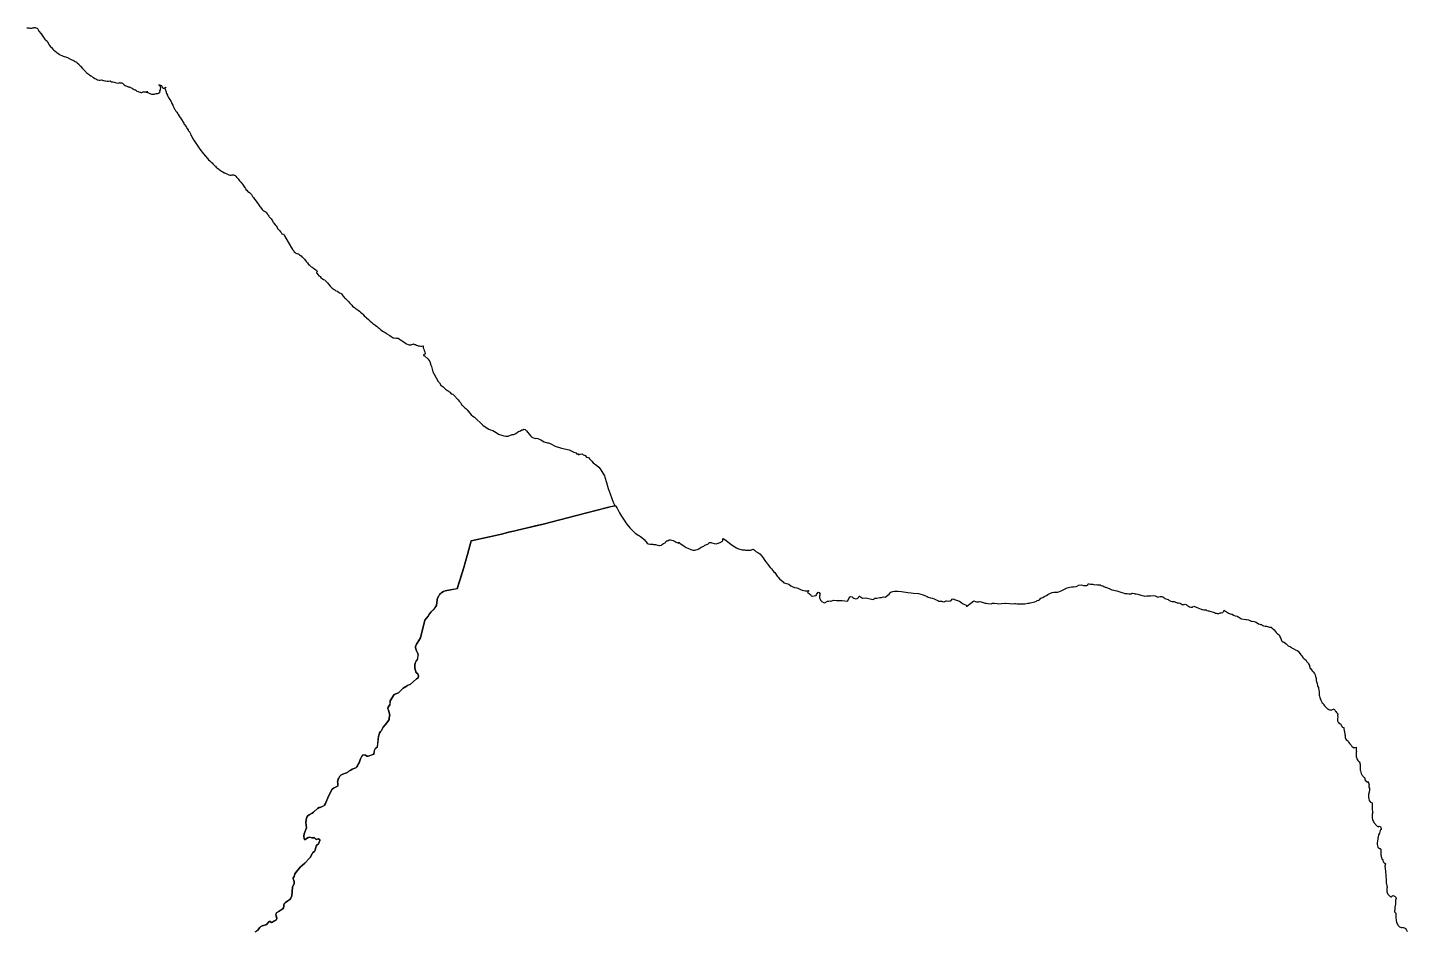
# Model space of a CAD drawing. Extents: x -74 to -34.8, y -33.8 to 5.3.
# Drawn here: x -38.833 to -35.123, y -5.977 to -3.545 of the extents above; entities that cross this region are included whole.
import ezdxf

# ---------------------------------------------------------------- set-up
doc = ezdxf.new("R2010")
doc.units = 0
doc.header["$LTSCALE"] = 2
doc.layers.add('UFEBRASIL', color=7, linetype='Continuous')

msp = doc.modelspace()

# ---------------------------------------------------------------- linework, layer by layer
at = {"layer": 'UFEBRASIL'}
for points in [[(-38.8349, -3.5459), (-38.8321, -3.5461), (-38.8301, -3.5462), (-38.8273, -3.5465), (-38.8249, -3.5464), (-38.8221, -3.5463), (-38.8195, -3.5461), (-38.8168, -3.5454), (-38.8152, -3.5453), (-38.8129, -3.5451), (-38.806, -3.5479), (-38.8047, -3.5512), (-38.8026, -3.5544), (-38.7968, -3.5619), (-38.7894, -3.5726), (-38.7866, -3.5761), (-38.7801, -3.5819), (-38.7791, -3.5839), (-38.7752, -3.5912), (-38.774, -3.5929), (-38.7703, -3.5977), (-38.7691, -3.599), (-38.7654, -3.6031), (-38.7629, -3.6059), (-38.7602, -3.6079), (-38.759, -3.6088), (-38.7565, -3.6107), (-38.754, -3.6125), (-38.7484, -3.6167), (-38.7456, -3.6184), (-38.7413, -3.6199), (-38.7391, -3.621), (-38.7375, -3.622), (-38.7351, -3.623), (-38.7309, -3.624), (-38.7284, -3.625), (-38.7259, -3.6256), (-38.7239, -3.6263), (-38.7226, -3.6272), (-38.7191, -3.6296), (-38.7175, -3.6304), (-38.7142, -3.6321), (-38.7116, -3.6331), (-38.7082, -3.6348), (-38.7052, -3.6365), (-38.7017, -3.6384), (-38.6994, -3.6398), (-38.6954, -3.6435), (-38.6949, -3.6446), (-38.6918, -3.6478), (-38.691, -3.6488), (-38.6853, -3.6555), (-38.6844, -3.6564), (-38.6825, -3.6582), (-38.6806, -3.6601), (-38.6766, -3.6643), (-38.6752, -3.6658), (-38.67, -3.6699), (-38.6683, -3.6712), (-38.6664, -3.6727), (-38.6632, -3.6747), (-38.6615, -3.6759), (-38.6596, -3.6773), (-38.659, -3.6776), (-38.656, -3.6796), (-38.6557, -3.6797), (-38.652, -3.6822), (-38.6474, -3.6843), (-38.6447, -3.6856), (-38.641, -3.6868), (-38.6379, -3.6868), (-38.634, -3.686), (-38.6316, -3.6867), (-38.6285, -3.6876), (-38.6256, -3.6883), (-38.6237, -3.6887), (-38.6195, -3.6897), (-38.6168, -3.6897), (-38.6158, -3.6894), (-38.6111, -3.6888), (-38.6102, -3.6891), (-38.607, -3.6912), (-38.6055, -3.6915), (-38.6038, -3.6913), (-38.6005, -3.6921), (-38.5972, -3.6931), (-38.5938, -3.6941), (-38.5874, -3.6951), (-38.5859, -3.6926), (-38.5837, -3.6938), (-38.5815, -3.6939), (-38.58, -3.6938), (-38.5777, -3.695), (-38.5771, -3.6952), (-38.5747, -3.6986), (-38.5732, -3.6994), (-38.5705, -3.7012), (-38.5689, -3.7018), (-38.5663, -3.7029), (-38.5628, -3.7044), (-38.5594, -3.7046), (-38.5581, -3.7055), (-38.5562, -3.7067), (-38.5543, -3.7074), (-38.5521, -3.7082), (-38.5512, -3.7094), (-38.5487, -3.7104), (-38.5474, -3.7115), (-38.5451, -3.7124), (-38.5428, -3.7128), (-38.542, -3.7126), (-38.5418, -3.7125), (-38.5415, -3.714), (-38.539, -3.7159), (-38.5361, -3.7175), (-38.534, -3.7176), (-38.5305, -3.7185), (-38.5302, -3.718), (-38.5299, -3.7186), (-38.5286, -3.7197), (-38.5262, -3.7197), (-38.5244, -3.719), (-38.5226, -3.7177), (-38.5204, -3.7175), (-38.5201, -3.7176), (-38.5182, -3.7182), (-38.5158, -3.7184), (-38.5144, -3.7186), (-38.5118, -3.7186), (-38.5112, -3.7163), (-38.5106, -3.7194), (-38.508, -3.7208), (-38.506, -3.7218), (-38.5039, -3.7227), (-38.5019, -3.7235), (-38.4998, -3.724), (-38.4969, -3.7245), (-38.4939, -3.7245), (-38.4919, -3.7242), (-38.4896, -3.7232), (-38.4875, -3.7224), (-38.485, -3.7222), (-38.483, -3.7221), (-38.4808, -3.7213), (-38.4784, -3.7202), (-38.4762, -3.7181), (-38.4776, -3.7165), (-38.4775, -3.715), (-38.4758, -3.7122), (-38.4749, -3.7053), (-38.4762, -3.7028), (-38.4767, -3.7014), (-38.4801, -3.7004), (-38.4803, -3.6991), (-38.4784, -3.6996), (-38.4756, -3.7004), (-38.4729, -3.7014), (-38.472, -3.7026), (-38.4699, -3.7068), (-38.4674, -3.7085), (-38.4666, -3.7082), (-38.4603, -3.7054), (-38.4636, -3.709), (-38.4632, -3.7111), (-38.4625, -3.7136), (-38.4617, -3.7153), (-38.4608, -3.7179), (-38.4602, -3.7196), (-38.4592, -3.7226), (-38.4572, -3.7266), (-38.4565, -3.7288), (-38.4554, -3.731), (-38.4541, -3.7329), (-38.4529, -3.7348), (-38.4505, -3.7384), (-38.448, -3.743), (-38.4474, -3.7443), (-38.445, -3.7491), (-38.4449, -3.7494), (-38.4426, -3.7542), (-38.4416, -3.7563), (-38.4389, -3.7617), (-38.4378, -3.7643), (-38.4363, -3.7668), (-38.4343, -3.7697), (-38.4336, -3.7705), (-38.4321, -3.7723), (-38.429, -3.7772), (-38.4278, -3.7788), (-38.426, -3.7816), (-38.4234, -3.7859), (-38.4221, -3.788), (-38.4196, -3.7925), (-38.4151, -3.7997), (-38.4133, -3.8025), (-38.4128, -3.8039), (-38.4115, -3.8055), (-38.408, -3.8098), (-38.4067, -3.8123), (-38.4059, -3.8135), (-38.4047, -3.8155), (-38.4013, -3.8204), (-38.4015, -3.822), (-38.3999, -3.8239), (-38.3989, -3.8241), (-38.3953, -3.831), (-38.3937, -3.8343), (-38.3918, -3.838), (-38.3884, -3.8447), (-38.3858, -3.8485), (-38.3825, -3.8535), (-38.3695, -3.8725), (-38.3604, -3.885), (-38.3546, -3.8908), (-38.3484, -3.8985), (-38.3462, -3.9006), (-38.3432, -3.9037), (-38.3391, -3.9072), (-38.3367, -3.9093), (-38.3347, -3.9114), (-38.3328, -3.9132), (-38.3295, -3.9168), (-38.3279, -3.9182), (-38.3258, -3.9204), (-38.3217, -3.9241), (-38.3198, -3.9256), (-38.3187, -3.9265), (-38.3146, -3.9293), (-38.3114, -3.9314), (-38.3084, -3.9334), (-38.3047, -3.9362), (-38.3039, -3.9356), (-38.3015, -3.9365), (-38.2973, -3.9389), (-38.294, -3.9407), (-38.2915, -3.9416), (-38.2884, -3.9422), (-38.288, -3.9422), (-38.2856, -3.9424), (-38.2828, -3.941), (-38.2806, -3.9412), (-38.2783, -3.9414), (-38.2775, -3.9421), (-38.2749, -3.9435), (-38.2729, -3.9447), (-38.2711, -3.9475), (-38.2705, -3.9484), (-38.2672, -3.9517), (-38.2647, -3.955), (-38.2629, -3.9573), (-38.2599, -3.9608), (-38.255, -3.9668), (-38.2514, -3.9721), (-38.2496, -3.9744), (-38.2474, -3.9781), (-38.2458, -3.9804), (-38.2437, -3.9825), (-38.2417, -3.9851), (-38.2404, -3.9861), (-38.2367, -3.9891), (-38.2341, -3.9919), (-38.2314, -3.9947), (-38.23, -3.9964), (-38.2287, -3.9995), (-38.2275, -4.0003), (-38.226, -4.0025), (-38.223, -4.0064), (-38.2218, -4.0075), (-38.2184, -4.012), (-38.2164, -4.0153), (-38.2146, -4.0175), (-38.213, -4.0198), (-38.21, -4.0238), (-38.2084, -4.0263), (-38.2071, -4.0286), (-38.2021, -4.0346), (-38.2005, -4.0367), (-38.1981, -4.0382), (-38.1956, -4.0393), (-38.1938, -4.04), (-38.1914, -4.042), (-38.1903, -4.0434), (-38.1885, -4.0459), (-38.1872, -4.0478), (-38.1859, -4.05), (-38.1846, -4.0522), (-38.1831, -4.054), (-38.1824, -4.0552), (-38.1786, -4.0588), (-38.1779, -4.0596), (-38.1745, -4.0655), (-38.1732, -4.0674), (-38.1722, -4.0694), (-38.1706, -4.071), (-38.1675, -4.076), (-38.1649, -4.079), (-38.162, -4.0833), (-38.1607, -4.0859), (-38.1592, -4.0878), (-38.156, -4.0912), (-38.1531, -4.0946), (-38.1514, -4.0967), (-38.1507, -4.0981), (-38.1491, -4.1002), (-38.147, -4.1012), (-38.1447, -4.0998), (-38.1418, -4.1052), (-38.1321, -4.1227), (-38.1208, -4.1424), (-38.1175, -4.146), (-38.1158, -4.1489), (-38.114, -4.1507), (-38.1114, -4.1523), (-38.1066, -4.1535), (-38.1046, -4.1543), (-38.1019, -4.1563), (-38.0995, -4.1581), (-38.0974, -4.1597), (-38.0958, -4.1621), (-38.0935, -4.1632), (-38.091, -4.166), (-38.0885, -4.1687), (-38.0863, -4.1706), (-38.0851, -4.1721), (-38.0839, -4.1746), (-38.0819, -4.1766), (-38.0801, -4.1785), (-38.0787, -4.1811), (-38.0783, -4.1815), (-38.0744, -4.1847), (-38.0732, -4.1862), (-38.0706, -4.189), (-38.0681, -4.1902), (-38.0662, -4.1914), (-38.0643, -4.1926), (-38.0611, -4.1954), (-38.058, -4.197), (-38.0546, -4.2002), (-38.0558, -4.2049), (-38.0543, -4.207), (-38.0524, -4.2097), (-38.0497, -4.213), (-38.0479, -4.2139), (-38.0464, -4.2153), (-38.0442, -4.2176), (-38.0404, -4.2209), (-38.0373, -4.2229), (-38.0339, -4.2243), (-38.0325, -4.2257), (-38.03, -4.2288), (-38.0293, -4.2295), (-38.0267, -4.2324), (-38.0239, -4.2351), (-38.0227, -4.2368), (-38.0194, -4.2406), (-38.0171, -4.2433), (-38.0137, -4.2465), (-38.0115, -4.2482), (-38.0084, -4.2499), (-38.0066, -4.2511), (-38.0039, -4.2532), (-38.0002, -4.2544), (-37.999, -4.255), (-37.9946, -4.2586), (-37.9902, -4.2608), (-37.9892, -4.2614), (-37.987, -4.2645), (-37.9843, -4.2678), (-37.9826, -4.2695), (-37.9805, -4.272), (-37.9782, -4.2742), (-37.9748, -4.278), (-37.9702, -4.2825), (-37.9672, -4.286), (-37.9651, -4.2881), (-37.9616, -4.292), (-37.959, -4.2946), (-37.9557, -4.2972), (-37.9542, -4.2979), (-37.9524, -4.2997), (-37.9494, -4.3018), (-37.9445, -4.3056), (-37.9405, -4.3085), (-37.938, -4.3105), (-37.9334, -4.3144), (-37.932, -4.3162), (-37.9277, -4.3206), (-37.9238, -4.324), (-37.9217, -4.3263), (-37.9166, -4.3307), (-37.9118, -4.3353), (-37.9072, -4.3388), (-37.9046, -4.341), (-37.8995, -4.3449), (-37.8973, -4.3468), (-37.8933, -4.3498), (-37.89, -4.352), (-37.8879, -4.3538), (-37.8847, -4.3562), (-37.8785, -4.3616), (-37.8755, -4.364), (-37.8715, -4.366), (-37.8691, -4.3675), (-37.8667, -4.3689), (-37.8609, -4.3724), (-37.8592, -4.3737), (-37.8556, -4.3765), (-37.85, -4.3799), (-37.8493, -4.38), (-37.8472, -4.3802), (-37.8419, -4.3808), (-37.837, -4.3811), (-37.8342, -4.3827), (-37.8328, -4.3835), (-37.8306, -4.3852), (-37.8288, -4.3864), (-37.8262, -4.3881), (-37.8224, -4.3903), (-37.818, -4.3932), (-37.8165, -4.3943), (-37.8138, -4.3959), (-37.8096, -4.3975), (-37.8073, -4.3985), (-37.8049, -4.399), (-37.8016, -4.3986), (-37.7957, -4.3961), (-37.7942, -4.3973), (-37.7924, -4.398), (-37.7902, -4.3982), (-37.7873, -4.3993), (-37.7849, -4.4006), (-37.7831, -4.4017), (-37.7807, -4.4013), (-37.7788, -4.4016), (-37.7759, -4.4026), (-37.7739, -4.4021), (-37.773, -4.402), (-37.7698, -4.4018), (-37.7696, -4.4034), (-37.7694, -4.4066), (-37.7676, -4.4105), (-37.7665, -4.4143), (-37.765, -4.4179), (-37.7638, -4.4232), (-37.7649, -4.4243), (-37.7684, -4.4256), (-37.7683, -4.4275), (-37.7668, -4.4279), (-37.7649, -4.4291), (-37.7568, -4.4366), (-37.7539, -4.4397), (-37.7517, -4.4434), (-37.7485, -4.4534), (-37.7469, -4.457), (-37.7431, -4.4716), (-37.7402, -4.4781), (-37.7294, -4.4972), (-37.7257, -4.5007), (-37.7218, -4.5072), (-37.7159, -4.5122), (-37.7091, -4.5179), (-37.7063, -4.5199), (-37.7039, -4.5216), (-37.7024, -4.5227), (-37.7002, -4.5242), (-37.6984, -4.5255), (-37.6981, -4.5258), (-37.6937, -4.5305), (-37.6898, -4.5314), (-37.6856, -4.5354), (-37.684, -4.537), (-37.6827, -4.5385), (-37.6813, -4.5402), (-37.675, -4.5471), (-37.6722, -4.5504), (-37.6708, -4.5521), (-37.6694, -4.5537), (-37.668, -4.556), (-37.6671, -4.5578), (-37.666, -4.5598), (-37.6654, -4.5605), (-37.6598, -4.5655), (-37.6569, -4.5681), (-37.6545, -4.5705), (-37.6515, -4.5735), (-37.6402, -4.5867), (-37.6362, -4.5904), (-37.6317, -4.5935), (-37.6087, -4.6147), (-37.5977, -4.6229), (-37.593, -4.6256), (-37.5886, -4.6275), (-37.5821, -4.6295), (-37.5729, -4.635), (-37.5668, -4.6394), (-37.5524, -4.6436), (-37.5469, -4.6444), (-37.5405, -4.6443), (-37.5303, -4.6402), (-37.5257, -4.6398), (-37.5206, -4.6378), (-37.5161, -4.6338), (-37.5133, -4.6319), (-37.5076, -4.6299), (-37.5042, -4.6276), (-37.5013, -4.6271), (-37.4991, -4.6259), (-37.4954, -4.6269), (-37.4913, -4.6304), (-37.4846, -4.6394), (-37.4795, -4.6447), (-37.477, -4.6469), (-37.4731, -4.6491), (-37.4681, -4.6504), (-37.4651, -4.6499), (-37.4613, -4.6512), (-37.4531, -4.6544), (-37.4484, -4.6574), (-37.4438, -4.6596), (-37.4352, -4.6622), (-37.4324, -4.6624), (-37.4294, -4.6635), (-37.4241, -4.6661), (-37.4148, -4.6713), (-37.4113, -4.6727), (-37.3971, -4.6768), (-37.3769, -4.6812), (-37.3646, -4.6873), (-37.3578, -4.6895), (-37.3572, -4.6925), (-37.3538, -4.6918), (-37.3518, -4.6922), (-37.352, -4.6947), (-37.3476, -4.6926), (-37.3419, -4.6924), (-37.3389, -4.6945), (-37.3353, -4.6954), (-37.3336, -4.6967), (-37.3306, -4.7007), (-37.3252, -4.7017), (-37.3217, -4.7051), (-37.316, -4.7122), (-37.3119, -4.7165), (-37.3026, -4.7239), (-37.2972, -4.7277), (-37.2936, -4.7328), (-37.2819, -4.7517), (-37.2806, -4.7546), (-37.2766, -4.7693), (-37.2721, -4.7857), (-37.2688, -4.7922), (-37.2669, -4.7999), (-37.2621, -4.8121), (-37.2589, -4.8223), (-37.2544, -4.831), (-37.2533, -4.8316), (-37.2699, -4.8358), (-37.3569, -4.8581), (-37.4464, -4.881), (-37.4671, -4.8859), (-37.4891, -4.8912), (-37.5155, -4.8974), (-37.522, -4.8989), (-37.5398, -4.9033), (-37.5586, -4.9079), (-37.5912, -4.9153), (-37.6403, -4.9264), (-37.6505, -4.9627), (-37.6512, -4.9655), (-37.6604, -4.9982), (-37.6771, -5.0523), (-37.6788, -5.0552), (-37.6958, -5.0581), (-37.7105, -5.0611), (-37.7147, -5.0627), (-37.7191, -5.0656), (-37.7251, -5.0706), (-37.7261, -5.0728), (-37.7276, -5.0746), (-37.7304, -5.0806), (-37.7316, -5.0845), (-37.7334, -5.1006), (-37.7403, -5.1104), (-37.7483, -5.1176), (-37.7521, -5.1227), (-37.7556, -5.1288), (-37.765, -5.1396), (-37.7763, -5.1871), (-37.7856, -5.2018), (-37.7874, -5.2039), (-37.79, -5.2109), (-37.79, -5.2145), (-37.7882, -5.2192), (-37.7869, -5.2225), (-37.7855, -5.226), (-37.7834, -5.229), (-37.783, -5.2327), (-37.7848, -5.2402), (-37.7857, -5.2452), (-37.787, -5.2478), (-37.7881, -5.2501), (-37.7905, -5.255), (-37.7915, -5.2602), (-37.7919, -5.2688), (-37.7898, -5.2748), (-37.789, -5.2784), (-37.7872, -5.281), (-37.7839, -5.2844), (-37.7826, -5.2867), (-37.7823, -5.2914), (-37.7831, -5.2948), (-37.7869, -5.2972), (-37.8043, -5.3128), (-37.8102, -5.3149), (-37.8128, -5.3166), (-37.8229, -5.3229), (-37.8357, -5.3354), (-37.8475, -5.34), (-37.8577, -5.3567), (-37.8586, -5.3672), (-37.8637, -5.3741), (-37.8643, -5.3784), (-37.8627, -5.3817), (-37.8593, -5.3957), (-37.8607, -5.4019), (-37.8605, -5.4067), (-37.8642, -5.4124), (-37.871, -5.4203), (-37.877, -5.4274), (-37.8812, -5.4362), (-37.8838, -5.4394), (-37.8865, -5.4438), (-37.8889, -5.4494), (-37.8895, -5.4523), (-37.8927, -5.4816), (-37.8969, -5.4844), (-37.8984, -5.4859), (-37.9007, -5.4916), (-37.9015, -5.4955), (-37.902, -5.4975), (-37.9022, -5.5007), (-37.9048, -5.5011), (-37.9106, -5.5039), (-37.9175, -5.5054), (-37.9204, -5.5054), (-37.9246, -5.5028), (-37.9273, -5.5022), (-37.9326, -5.5031), (-37.9347, -5.5053), (-37.9381, -5.5129), (-37.9417, -5.5236), (-37.9445, -5.5273), (-37.9457, -5.5313), (-37.9481, -5.5346), (-37.9506, -5.5366), (-37.9602, -5.5402), (-37.9642, -5.5434), (-37.9693, -5.546), (-37.9719, -5.5488), (-37.9757, -5.5508), (-37.9852, -5.5544), (-37.9872, -5.5545), (-37.99, -5.5558), (-37.9932, -5.5593), (-37.9957, -5.5652), (-37.9979, -5.5681), (-37.9995, -5.5754), (-37.9987, -5.578), (-37.9991, -5.5815), (-37.9994, -5.5865), (-38.0102, -5.5914), (-38.014, -5.5944), (-38.0241, -5.6136), (-38.0319, -5.6327), (-38.0343, -5.6372), (-38.0367, -5.6395), (-38.0463, -5.6433), (-38.0492, -5.644), (-38.0534, -5.6461), (-38.0643, -5.6563), (-38.0676, -5.6587), (-38.0758, -5.6631), (-38.0793, -5.6661), (-38.082, -5.6701), (-38.0829, -5.6725), (-38.0841, -5.6774), (-38.0845, -5.6843), (-38.0828, -5.6984), (-38.0897, -5.7148), (-38.0901, -5.7205), (-38.089, -5.7281), (-38.0872, -5.7305), (-38.0848, -5.7293), (-38.0802, -5.7255), (-38.0732, -5.7236), (-38.0684, -5.7254), (-38.0618, -5.7253), (-38.0575, -5.7297), (-38.0506, -5.7283), (-38.047, -5.7303), (-38.0469, -5.7329), (-38.0497, -5.7398), (-38.0511, -5.7418), (-38.0552, -5.745), (-38.0575, -5.7482), (-38.0584, -5.7511), (-38.0586, -5.7549), (-38.0598, -5.7587), (-38.0615, -5.7621), (-38.0658, -5.7652), (-38.0681, -5.7685), (-38.0735, -5.7779), (-38.0762, -5.7811), (-38.0876, -5.7931), (-38.1005, -5.8045), (-38.1115, -5.8186), (-38.1151, -5.8238), (-38.1166, -5.8312), (-38.1189, -5.8328), (-38.1188, -5.8361), (-38.117, -5.8403), (-38.1162, -5.8431), (-38.1163, -5.848), (-38.1205, -5.8583), (-38.1225, -5.8817), (-38.1249, -5.8876), (-38.1276, -5.8916), (-38.1395, -5.8992), (-38.1435, -5.9031), (-38.1441, -5.9059), (-38.1439, -5.9089), (-38.1446, -5.9138), (-38.1467, -5.9162), (-38.1593, -5.9246), (-38.16, -5.925), (-38.1641, -5.9275), (-38.1647, -5.9289), (-38.1654, -5.9321), (-38.163, -5.9406), (-38.1638, -5.9454), (-38.1648, -5.9465), (-38.1711, -5.9497), (-38.1754, -5.9534), (-38.1776, -5.9535), (-38.1808, -5.9509), (-38.1836, -5.9502), (-38.1896, -5.9573), (-38.1924, -5.9596), (-38.1985, -5.9614), (-38.202, -5.9621), (-38.206, -5.9643), (-38.2085, -5.9665), (-38.2118, -5.9713), (-38.2145, -5.9743), (-38.218, -5.977), (-38.2214, -5.9794)], [(-38.2214, -5.9794), (-38.2173, -5.9759), (-38.2145, -5.9743), (-38.2118, -5.9713), (-38.2085, -5.9665), (-38.206, -5.9643), (-38.202, -5.9621), (-38.1985, -5.9614), (-38.1924, -5.9596), (-38.1896, -5.9573), (-38.1836, -5.9502), (-38.1808, -5.9509), (-38.1776, -5.9535), (-38.174, -5.9527), (-38.1711, -5.9497), (-38.1638, -5.9454), (-38.1631, -5.9436), (-38.1635, -5.9389), (-38.1654, -5.9321), (-38.1641, -5.9275), (-38.1632, -5.9267), (-38.1593, -5.9246), (-38.1581, -5.9239), (-38.1467, -5.9162), (-38.1446, -5.9138), (-38.1439, -5.9089), (-38.1441, -5.9059), (-38.1426, -5.9016), (-38.1395, -5.8992), (-38.1267, -5.8902), (-38.1249, -5.8876), (-38.1225, -5.8817), (-38.1205, -5.8583), (-38.1163, -5.848), (-38.1162, -5.8431), (-38.117, -5.8403), (-38.1191, -5.8349), (-38.1189, -5.8328), (-38.1159, -5.8294), (-38.1144, -5.8223), (-38.1115, -5.8186), (-38.1005, -5.8045), (-38.0876, -5.7931), (-38.0762, -5.7811), (-38.0735, -5.7779), (-38.0681, -5.7685), (-38.0658, -5.7652), (-38.0615, -5.7621), (-38.0598, -5.7587), (-38.0586, -5.7544), (-38.0584, -5.7511), (-38.0575, -5.7482), (-38.0552, -5.745), (-38.0511, -5.7418), (-38.0497, -5.7398), (-38.0469, -5.7329), (-38.047, -5.7303), (-38.0506, -5.7283), (-38.0575, -5.7297), (-38.0634, -5.7249), (-38.0684, -5.7254), (-38.0752, -5.7235), (-38.0802, -5.7255), (-38.0848, -5.7293), (-38.0882, -5.73), (-38.089, -5.7281), (-38.0901, -5.7202), (-38.0897, -5.7148), (-38.0828, -5.6984), (-38.0845, -5.6843), (-38.0841, -5.6774), (-38.0827, -5.6721), (-38.082, -5.6701), (-38.0793, -5.6661), (-38.0758, -5.6631), (-38.0676, -5.6587), (-38.0643, -5.6563), (-38.0534, -5.6461), (-38.0492, -5.644), (-38.0463, -5.6433), (-38.0357, -5.6386), (-38.0343, -5.6372), (-38.0319, -5.6327), (-38.0241, -5.6136), (-38.014, -5.5944), (-38.0102, -5.5914), (-37.9983, -5.5853), (-37.9991, -5.5815), (-37.9987, -5.578), (-37.9997, -5.5748), (-37.9978, -5.5679), (-37.9957, -5.5652), (-37.9932, -5.5593), (-37.99, -5.5558), (-37.9872, -5.5545), (-37.9852, -5.5544), (-37.9757, -5.5508), (-37.9719, -5.5488), (-37.9693, -5.546), (-37.9642, -5.5434), (-37.9602, -5.5402), (-37.9506, -5.5366), (-37.9481, -5.5346), (-37.9457, -5.5313), (-37.9445, -5.5273), (-37.9417, -5.5236), (-37.9381, -5.5129), (-37.9347, -5.5053), (-37.931, -5.5022), (-37.9273, -5.5022), (-37.9246, -5.5028), (-37.9204, -5.5054), (-37.9175, -5.5054), (-37.91, -5.5033), (-37.9048, -5.5011), (-37.9016, -5.4998), (-37.902, -5.4975), (-37.9015, -5.4953), (-37.9004, -5.4904), (-37.8984, -5.4859), (-37.8969, -5.4844), (-37.8922, -5.4808), (-37.8895, -5.4523), (-37.8889, -5.4494), (-37.8865, -5.4438), (-37.8838, -5.4394), (-37.8808, -5.4353), (-37.877, -5.4274), (-37.871, -5.4203), (-37.8642, -5.4124), (-37.8605, -5.4067), (-37.8607, -5.4019), (-37.8593, -5.3957), (-37.8627, -5.3817), (-37.8643, -5.3784), (-37.8637, -5.3741), (-37.8585, -5.3653), (-37.8577, -5.3567), (-37.8475, -5.34), (-37.8357, -5.3354), (-37.8229, -5.3229), (-37.8128, -5.3166), (-37.8102, -5.3149), (-37.8043, -5.3128), (-37.7869, -5.2972), (-37.7831, -5.2948), (-37.7823, -5.2914), (-37.7826, -5.2867), (-37.7839, -5.2844), (-37.7872, -5.281), (-37.789, -5.2784), (-37.7898, -5.2748), (-37.7919, -5.2688), (-37.7915, -5.2602), (-37.7905, -5.255), (-37.7881, -5.2501), (-37.787, -5.2476), (-37.7849, -5.2456), (-37.7835, -5.2428), (-37.783, -5.2323), (-37.7834, -5.229), (-37.7857, -5.2257), (-37.7869, -5.2225), (-37.7882, -5.2192), (-37.79, -5.2145), (-37.79, -5.2109), (-37.7874, -5.2039), (-37.7856, -5.2018), (-37.7763, -5.1871), (-37.765, -5.1396), (-37.7556, -5.1288), (-37.7521, -5.1227), (-37.7483, -5.1176), (-37.74, -5.1102), (-37.7334, -5.1006), (-37.7316, -5.0845), (-37.7304, -5.0806), (-37.7276, -5.0746), (-37.7261, -5.0728), (-37.724, -5.0697), (-37.7191, -5.0656), (-37.7147, -5.0627), (-37.7105, -5.0611), (-37.6958, -5.0581), (-37.6776, -5.0541), (-37.677, -5.052), (-37.6601, -4.9975), (-37.6512, -4.9655), (-37.6505, -4.9627), (-37.6403, -4.9264), (-37.5912, -4.9153), (-37.5586, -4.9079), (-37.5394, -4.9032), (-37.522, -4.8989), (-37.5155, -4.8974), (-37.4891, -4.8912), (-37.4658, -4.8856), (-37.4463, -4.8809), (-37.3568, -4.858), (-37.2806, -4.8385), (-37.2699, -4.8358), (-37.2638, -4.8342), (-37.2533, -4.8316)], [(-37.252, -4.8322), (-37.251, -4.833), (-37.2483, -4.8378), (-37.2479, -4.8387), (-37.2452, -4.8436), (-37.2411, -4.8507), (-37.2361, -4.8595), (-37.234, -4.8623), (-37.2291, -4.8707), (-37.2246, -4.8777), (-37.2216, -4.8817), (-37.2135, -4.8914), (-37.2095, -4.8959), (-37.204, -4.9012), (-37.1989, -4.9052), (-37.1972, -4.9064), (-37.1909, -4.9112), (-37.1878, -4.9131), (-37.185, -4.9146), (-37.1814, -4.917), (-37.1754, -4.9222), (-37.1702, -4.9278), (-37.1671, -4.9321), (-37.1641, -4.9342), (-37.1586, -4.9348), (-37.1521, -4.9356), (-37.1501, -4.9357), (-37.1472, -4.9362), (-37.1443, -4.9361), (-37.142, -4.9367), (-37.1381, -4.938), (-37.1355, -4.9384), (-37.1335, -4.9383), (-37.1283, -4.9377), (-37.1273, -4.9372), (-37.1255, -4.9352), (-37.1233, -4.9337), (-37.1188, -4.9314), (-37.1165, -4.9277), (-37.1141, -4.9261), (-37.1111, -4.9254), (-37.1096, -4.9255), (-37.1076, -4.9239), (-37.1069, -4.9235), (-37.1045, -4.9234), (-37.0972, -4.9255), (-37.0955, -4.9263), (-37.0921, -4.9284), (-37.0895, -4.9302), (-37.0827, -4.9325), (-37.0823, -4.9314), (-37.0821, -4.9299), (-37.0793, -4.9322), (-37.0647, -4.9422), (-37.0618, -4.944), (-37.0575, -4.9463), (-37.0493, -4.9498), (-37.0467, -4.9503), (-37.0431, -4.9509), (-37.0388, -4.9511), (-37.0362, -4.9508), (-37.0319, -4.9499), (-37.0299, -4.9489), (-37.0277, -4.9474), (-37.0248, -4.9449), (-37.0222, -4.943), (-37.015, -4.9404), (-37.012, -4.9382), (-37.0042, -4.935), (-36.9993, -4.9311), (-36.9951, -4.9308), (-36.9933, -4.9318), (-36.9871, -4.9334), (-36.9812, -4.934), (-36.9791, -4.9338), (-36.971, -4.9307), (-36.9648, -4.9275), (-36.9634, -4.9254), (-36.9633, -4.9232), (-36.9635, -4.9197), (-36.961, -4.9205), (-36.9572, -4.9235), (-36.9551, -4.9244), (-36.9454, -4.9325), (-36.9389, -4.9374), (-36.9316, -4.9422), (-36.9264, -4.9454), (-36.9217, -4.9478), (-36.9119, -4.95), (-36.9075, -4.9505), (-36.9045, -4.9504), (-36.9013, -4.9509), (-36.8884, -4.9512), (-36.8848, -4.9495), (-36.8816, -4.949), (-36.8795, -4.9504), (-36.8766, -4.9535), (-36.8749, -4.9548), (-36.8692, -4.9572), (-36.8642, -4.9615), (-36.8582, -4.9682), (-36.8551, -4.972), (-36.8524, -4.9762), (-36.849, -4.9821), (-36.8438, -4.988), (-36.8427, -4.9898), (-36.8364, -4.9979), (-36.8328, -5.0017), (-36.8271, -5.0083), (-36.8241, -5.0111), (-36.8171, -5.0209), (-36.8144, -5.0243), (-36.8108, -5.0282), (-36.8018, -5.0367), (-36.7994, -5.0388), (-36.796, -5.0401), (-36.792, -5.041), (-36.7888, -5.0418), (-36.7859, -5.0431), (-36.7807, -5.0473), (-36.7775, -5.0495), (-36.7712, -5.0516), (-36.7644, -5.0527), (-36.7617, -5.0537), (-36.7586, -5.0557), (-36.7543, -5.0575), (-36.7501, -5.0591), (-36.7456, -5.0601), (-36.7423, -5.061), (-36.7377, -5.061), (-36.7341, -5.0595), (-36.7327, -5.0606), (-36.7355, -5.0643), (-36.7347, -5.0652), (-36.7304, -5.0687), (-36.7282, -5.0708), (-36.7257, -5.0741), (-36.723, -5.0754), (-36.7124, -5.0733), (-36.7115, -5.0704), (-36.7069, -5.0644), (-36.7042, -5.0652), (-36.7024, -5.0681), (-36.7025, -5.0728), (-36.7035, -5.0753), (-36.7037, -5.0776), (-36.7036, -5.0797), (-36.7023, -5.0833), (-36.7008, -5.0861), (-36.6972, -5.0892), (-36.6915, -5.0933), (-36.6887, -5.0919), (-36.6824, -5.0886), (-36.679, -5.0886), (-36.6758, -5.0878), (-36.6729, -5.0883), (-36.6653, -5.0856), (-36.6583, -5.0867), (-36.6518, -5.0867), (-36.643, -5.0871), (-36.6355, -5.088), (-36.6284, -5.0887), (-36.6218, -5.0771), (-36.6197, -5.0762), (-36.616, -5.0771), (-36.6139, -5.0785), (-36.6113, -5.0806), (-36.6069, -5.0821), (-36.6028, -5.0815), (-36.6008, -5.0807), (-36.5991, -5.0791), (-36.5967, -5.075), (-36.596, -5.075), (-36.5882, -5.0801), (-36.5795, -5.0799), (-36.5634, -5.0829), (-36.5588, -5.0839), (-36.5547, -5.0807), (-36.5499, -5.0803), (-36.5418, -5.0789), (-36.5392, -5.0789), (-36.5367, -5.0784), (-36.5325, -5.0773), (-36.527, -5.0778), (-36.5167, -5.0693), (-36.5114, -5.0645), (-36.5067, -5.0625), (-36.5018, -5.0616), (-36.4927, -5.0617), (-36.4834, -5.0621), (-36.4661, -5.0655), (-36.4573, -5.0664), (-36.4508, -5.0668), (-36.4376, -5.0683), (-36.4245, -5.0718), (-36.4184, -5.0739), (-36.414, -5.0764), (-36.4119, -5.0775), (-36.4051, -5.0793), (-36.4001, -5.0806), (-36.395, -5.0826), (-36.3899, -5.0853), (-36.3858, -5.0868), (-36.3829, -5.0882), (-36.3796, -5.0884), (-36.375, -5.0886), (-36.373, -5.0892), (-36.3694, -5.0907), (-36.3684, -5.0905), (-36.3629, -5.0877), (-36.3618, -5.0877), (-36.3564, -5.0881), (-36.3528, -5.0878), (-36.3503, -5.0875), (-36.3486, -5.086), (-36.3468, -5.0831), (-36.3447, -5.0823), (-36.3423, -5.0833), (-36.3403, -5.0838), (-36.3377, -5.085), (-36.3296, -5.0873), (-36.3271, -5.0883), (-36.3238, -5.0913), (-36.3191, -5.0944), (-36.3156, -5.0963), (-36.3094, -5.0993), (-36.3084, -5.1008), (-36.3084, -5.1029), (-36.2887, -5.0878), (-36.2839, -5.0896), (-36.2816, -5.0901), (-36.277, -5.0901), (-36.2743, -5.0891), (-36.2734, -5.0893), (-36.269, -5.0902), (-36.2634, -5.0925), (-36.2613, -5.0932), (-36.2586, -5.0938), (-36.2559, -5.0943), (-36.2508, -5.0947), (-36.2423, -5.0956), (-36.2388, -5.0942), (-36.2364, -5.094), (-36.2336, -5.0941), (-36.2261, -5.0951), (-36.2212, -5.0953), (-36.2143, -5.095), (-36.2053, -5.0943), (-36.2031, -5.0943), (-36.1928, -5.0946), (-36.1844, -5.0958), (-36.1796, -5.0949), (-36.1768, -5.0949), (-36.1722, -5.0954), (-36.1666, -5.0957), (-36.1617, -5.0955), (-36.1572, -5.0956), (-36.1517, -5.0954), (-36.1435, -5.0939), (-36.1402, -5.0937), (-36.1376, -5.0934), (-36.1243, -5.0905), (-36.1205, -5.0886), (-36.1183, -5.0871), (-36.1141, -5.0858), (-36.1122, -5.0849), (-36.1081, -5.0807), (-36.1062, -5.0797), (-36.1031, -5.0784), (-36.0992, -5.0764), (-36.0932, -5.0733), (-36.0898, -5.0705), (-36.0844, -5.0681), (-36.0783, -5.0654), (-36.0735, -5.0643), (-36.0696, -5.0641), (-36.0667, -5.0644), (-36.0629, -5.064), (-36.0586, -5.0629), (-36.0537, -5.0604), (-36.0482, -5.0577), (-36.038, -5.0525), (-36.0309, -5.0505), (-36.0263, -5.0498), (-36.0206, -5.0496), (-36.0132, -5.0489), (-36.0089, -5.0474), (-36.0069, -5.0458), (-36.0002, -5.0445), (-35.9935, -5.0467), (-35.9897, -5.0467), (-35.9878, -5.0464), (-35.9845, -5.0464), (-35.9814, -5.0448), (-35.9821, -5.043), (-35.9805, -5.0416), (-35.9789, -5.0419), (-35.975, -5.0431), (-35.9707, -5.0426), (-35.9687, -5.0431), (-35.9643, -5.0445), (-35.9638, -5.0445), (-35.9597, -5.0434), (-35.9562, -5.0442), (-35.9529, -5.0445), (-35.9489, -5.0443), (-35.9463, -5.046), (-35.9422, -5.0477), (-35.9395, -5.0495), (-35.9355, -5.0508), (-35.9335, -5.0509), (-35.932, -5.0517), (-35.9251, -5.0546), (-35.9172, -5.0576), (-35.9118, -5.0589), (-35.9083, -5.0595), (-35.9044, -5.061), (-35.9019, -5.0619), (-35.8984, -5.0629), (-35.896, -5.0638), (-35.8937, -5.0643), (-35.8905, -5.0653), (-35.8873, -5.0661), (-35.8826, -5.0677), (-35.88, -5.068), (-35.8767, -5.0679), (-35.8716, -5.0685), (-35.8656, -5.0685), (-35.8631, -5.0673), (-35.8622, -5.0673), (-35.8577, -5.0679), (-35.8555, -5.0684), (-35.8525, -5.0687), (-35.8473, -5.0701), (-35.8451, -5.0708), (-35.84, -5.0725), (-35.8356, -5.073), (-35.8312, -5.0746), (-35.829, -5.0749), (-35.8238, -5.0744), (-35.8209, -5.0739), (-35.8193, -5.0738), (-35.8168, -5.0741), (-35.8132, -5.0742), (-35.8057, -5.0735), (-35.8011, -5.0738), (-35.7973, -5.076), (-35.7936, -5.0774), (-35.7908, -5.077), (-35.788, -5.0759), (-35.784, -5.0757), (-35.7831, -5.0761), (-35.7808, -5.0772), (-35.7781, -5.0791), (-35.7755, -5.0812), (-35.7721, -5.0819), (-35.7659, -5.0844), (-35.7631, -5.0868), (-35.7608, -5.088), (-35.756, -5.0895), (-35.7545, -5.0897), (-35.7523, -5.0894), (-35.7502, -5.0895), (-35.748, -5.09), (-35.7416, -5.0929), (-35.738, -5.0931), (-35.7339, -5.0937), (-35.7282, -5.0971), (-35.7229, -5.0977), (-35.72, -5.097), (-35.7178, -5.0973), (-35.7146, -5.1001), (-35.7112, -5.1024), (-35.7084, -5.1039), (-35.7052, -5.1048), (-35.7005, -5.1043), (-35.6985, -5.1025), (-35.6975, -5.1024), (-35.6867, -5.1066), (-35.6817, -5.1084), (-35.6773, -5.1098), (-35.6744, -5.1106), (-35.6704, -5.1115), (-35.6641, -5.1121), (-35.6622, -5.1135), (-35.6589, -5.1144), (-35.6565, -5.1147), (-35.6543, -5.1156), (-35.6513, -5.1165), (-35.6443, -5.1182), (-35.6414, -5.1193), (-35.6385, -5.1204), (-35.6367, -5.1209), (-35.6341, -5.1213), (-35.63, -5.1213), (-35.6278, -5.1204), (-35.6265, -5.1202), (-35.6239, -5.1197), (-35.6191, -5.1187), (-35.6179, -5.1175), (-35.6167, -5.1157), (-35.6167, -5.1146), (-35.6159, -5.1128), (-35.6126, -5.115), (-35.6097, -5.1171), (-35.6065, -5.1187), (-35.6039, -5.1204), (-35.6016, -5.1217), (-35.5994, -5.1226), (-35.5958, -5.1232), (-35.5939, -5.1238), (-35.5905, -5.1262), (-35.5864, -5.1281), (-35.581, -5.1293), (-35.5786, -5.1306), (-35.577, -5.1307), (-35.5738, -5.1332), (-35.5707, -5.1352), (-35.5691, -5.1357), (-35.5571, -5.1381), (-35.5555, -5.1381), (-35.5503, -5.1391), (-35.5432, -5.1419), (-35.5398, -5.1421), (-35.5347, -5.1436), (-35.5319, -5.1443), (-35.5298, -5.1454), (-35.5235, -5.1495), (-35.5198, -5.1507), (-35.5176, -5.1515), (-35.5152, -5.1515), (-35.5135, -5.1528), (-35.5112, -5.1539), (-35.5099, -5.1551), (-35.5056, -5.156), (-35.5013, -5.1554), (-35.4989, -5.1566), (-35.4965, -5.1575), (-35.4936, -5.1581), (-35.4898, -5.1581), (-35.4891, -5.1584), (-35.4876, -5.1599), (-35.4807, -5.1654), (-35.4781, -5.169), (-35.4754, -5.1725), (-35.472, -5.1764), (-35.468, -5.1795), (-35.4661, -5.1832), (-35.4657, -5.1845), (-35.4636, -5.1889), (-35.4623, -5.1921), (-35.4612, -5.1944), (-35.4601, -5.1962), (-35.4584, -5.1978), (-35.4572, -5.1983), (-35.4543, -5.1985), (-35.4538, -5.1987), (-35.4491, -5.2034), (-35.448, -5.2042), (-35.446, -5.2059), (-35.4438, -5.2085), (-35.4376, -5.2114), (-35.437, -5.212), (-35.4348, -5.2135), (-35.4325, -5.2147), (-35.4304, -5.2157), (-35.4238, -5.2191), (-35.4191, -5.2213), (-35.417, -5.2229), (-35.4091, -5.2328), (-35.4063, -5.2355), (-35.4038, -5.2403), (-35.4006, -5.2433), (-35.3962, -5.2464), (-35.3931, -5.2514), (-35.3913, -5.2529), (-35.3905, -5.2538), (-35.3891, -5.2571), (-35.3864, -5.2618), (-35.3858, -5.2636), (-35.384, -5.2698), (-35.3825, -5.2704), (-35.3806, -5.273), (-35.3787, -5.2756), (-35.3758, -5.2785), (-35.3729, -5.2828), (-35.3712, -5.2868), (-35.3703, -5.2911), (-35.369, -5.2935), (-35.3683, -5.2963), (-35.3686, -5.3), (-35.3684, -5.3024), (-35.366, -5.3072), (-35.3653, -5.3105), (-35.365, -5.3155), (-35.3642, -5.3174), (-35.3622, -5.3208), (-35.3621, -5.3232), (-35.3612, -5.3281), (-35.3601, -5.3316), (-35.36, -5.3341), (-35.36, -5.3359), (-35.36, -5.3387), (-35.3597, -5.3418), (-35.3595, -5.3443), (-35.3585, -5.3478), (-35.3571, -5.3508), (-35.3556, -5.3548), (-35.354, -5.3586), (-35.3517, -5.3619), (-35.3495, -5.3641), (-35.3473, -5.3677), (-35.3453, -5.3701), (-35.3429, -5.3728), (-35.3414, -5.3745), (-35.3385, -5.3769), (-35.3366, -5.3782), (-35.3339, -5.3798), (-35.3318, -5.3805), (-35.33, -5.3809), (-35.3281, -5.3814), (-35.326, -5.3813), (-35.3199, -5.378), (-35.3178, -5.3814), (-35.3168, -5.3833), (-35.3154, -5.385), (-35.3135, -5.3879), (-35.3101, -5.3918), (-35.3101, -5.3933), (-35.3104, -5.3966), (-35.3101, -5.4004), (-35.3111, -5.4039), (-35.3109, -5.407), (-35.3105, -5.4102), (-35.3095, -5.412), (-35.3088, -5.4138), (-35.308, -5.4152), (-35.3062, -5.4174), (-35.3026, -5.4182), (-35.3017, -5.4197), (-35.2991, -5.426), (-35.2972, -5.4274), (-35.2965, -5.4274), (-35.2933, -5.4281), (-35.2936, -5.4292), (-35.2936, -5.4323), (-35.2911, -5.4454), (-35.2908, -5.4476), (-35.2904, -5.4496), (-35.2902, -5.452), (-35.29, -5.4545), (-35.2898, -5.4557), (-35.2889, -5.4582), (-35.2881, -5.4602), (-35.2862, -5.4622), (-35.2859, -5.4624), (-35.2831, -5.4642), (-35.282, -5.4651), (-35.28, -5.469), (-35.2781, -5.4715), (-35.2749, -5.4747), (-35.2743, -5.476), (-35.2722, -5.4797), (-35.2702, -5.4803), (-35.2659, -5.4829), (-35.2639, -5.4825), (-35.2608, -5.4816), (-35.2606, -5.4836), (-35.2605, -5.486), (-35.2602, -5.4912), (-35.2595, -5.4939), (-35.2602, -5.4959), (-35.2604, -5.4985), (-35.2606, -5.5009), (-35.2606, -5.5033), (-35.2605, -5.505), (-35.2602, -5.5076), (-35.2601, -5.5081), (-35.259, -5.5126), (-35.2582, -5.5144), (-35.2561, -5.5173), (-35.2528, -5.5208), (-35.251, -5.5235), (-35.2507, -5.525), (-35.2495, -5.5284), (-35.2494, -5.5305), (-35.2499, -5.5365), (-35.2498, -5.5397), (-35.2495, -5.5431), (-35.2492, -5.5451), (-35.2484, -5.5483), (-35.2468, -5.5518), (-35.245, -5.5559), (-35.2437, -5.5579), (-35.2426, -5.5595), (-35.2399, -5.5618), (-35.2384, -5.5634), (-35.2377, -5.5656), (-35.2373, -5.5692), (-35.2366, -5.5706), (-35.234, -5.5736), (-35.2303, -5.5758), (-35.2282, -5.5742), (-35.2271, -5.5771), (-35.226, -5.5823), (-35.2265, -5.5851), (-35.2267, -5.5872), (-35.2266, -5.5894), (-35.2249, -5.5915), (-35.225, -5.594), (-35.2251, -5.5966), (-35.2257, -5.6023), (-35.2276, -5.609), (-35.2277, -5.6123), (-35.2275, -5.6153), (-35.2265, -5.6213), (-35.2254, -5.6246), (-35.2229, -5.6287), (-35.2222, -5.6295), (-35.2179, -5.631), (-35.2176, -5.6319), (-35.2176, -5.6334), (-35.2178, -5.64), (-35.2179, -5.6469), (-35.2177, -5.649), (-35.2165, -5.6541), (-35.2167, -5.6564), (-35.2161, -5.6586), (-35.2176, -5.6605), (-35.2179, -5.6625), (-35.218, -5.6647), (-35.2179, -5.6676), (-35.2178, -5.6699), (-35.2177, -5.6718), (-35.2167, -5.6757), (-35.2154, -5.6789), (-35.2143, -5.6818), (-35.2127, -5.6843), (-35.2054, -5.693), (-35.204, -5.694), (-35.2008, -5.6957), (-35.1987, -5.6941), (-35.1965, -5.6946), (-35.1948, -5.6959), (-35.1941, -5.6976), (-35.193, -5.6999), (-35.1937, -5.7027), (-35.1949, -5.704), (-35.1961, -5.7059), (-35.1971, -5.7089), (-35.198, -5.7131), (-35.2003, -5.7172), (-35.2008, -5.7197), (-35.2013, -5.722), (-35.2019, -5.7264), (-35.2025, -5.7292), (-35.2033, -5.7338), (-35.204, -5.7385), (-35.2041, -5.7406), (-35.2042, -5.743), (-35.2026, -5.7503), (-35.198, -5.7538), (-35.1961, -5.7543), (-35.1944, -5.7559), (-35.1943, -5.7617), (-35.1945, -5.7646), (-35.1946, -5.7695), (-35.1941, -5.7712), (-35.1935, -5.7741), (-35.1931, -5.7758), (-35.1927, -5.7785), (-35.1913, -5.7828), (-35.1894, -5.7835), (-35.1893, -5.7841), (-35.189, -5.7871), (-35.187, -5.7904), (-35.1843, -5.7934), (-35.1822, -5.7937), (-35.1817, -5.7956), (-35.1831, -5.8017), (-35.1818, -5.8154), (-35.1807, -5.8277), (-35.1804, -5.8301), (-35.1801, -5.8353), (-35.1797, -5.8404), (-35.1796, -5.8463), (-35.1778, -5.8541), (-35.1772, -5.8591), (-35.178, -5.862), (-35.1785, -5.8696), (-35.1774, -5.8724), (-35.1762, -5.8748), (-35.175, -5.8769), (-35.1738, -5.8787), (-35.1732, -5.8795), (-35.1712, -5.8816), (-35.1694, -5.883), (-35.1674, -5.8839), (-35.1659, -5.8839), (-35.1643, -5.8821), (-35.1616, -5.8802), (-35.1589, -5.8814), (-35.1554, -5.8834), (-35.1546, -5.8839), (-35.1531, -5.8885), (-35.1546, -5.8933), (-35.1546, -5.8979), (-35.155, -5.9007), (-35.1552, -5.904), (-35.1565, -5.9116), (-35.1567, -5.9138), (-35.157, -5.9197), (-35.1573, -5.9209), (-35.1573, -5.9246), (-35.1549, -5.9273), (-35.1542, -5.9282), (-35.1541, -5.9315), (-35.1543, -5.9401), (-35.1534, -5.947), (-35.1533, -5.9474), (-35.1521, -5.952), (-35.1519, -5.9528), (-35.1488, -5.9595), (-35.1474, -5.9616), (-35.1462, -5.9633), (-35.1442, -5.9649), (-35.1414, -5.9654), (-35.14, -5.9663), (-35.1368, -5.9662), (-35.1336, -5.9656), (-35.1321, -5.9673), (-35.1287, -5.9683), (-35.1259, -5.9724), (-35.1243, -5.9756), (-35.1228, -5.9778)]]:
    msp.add_lwpolyline(points, dxfattribs=at)

doc.saveas('drawing.dxf')
